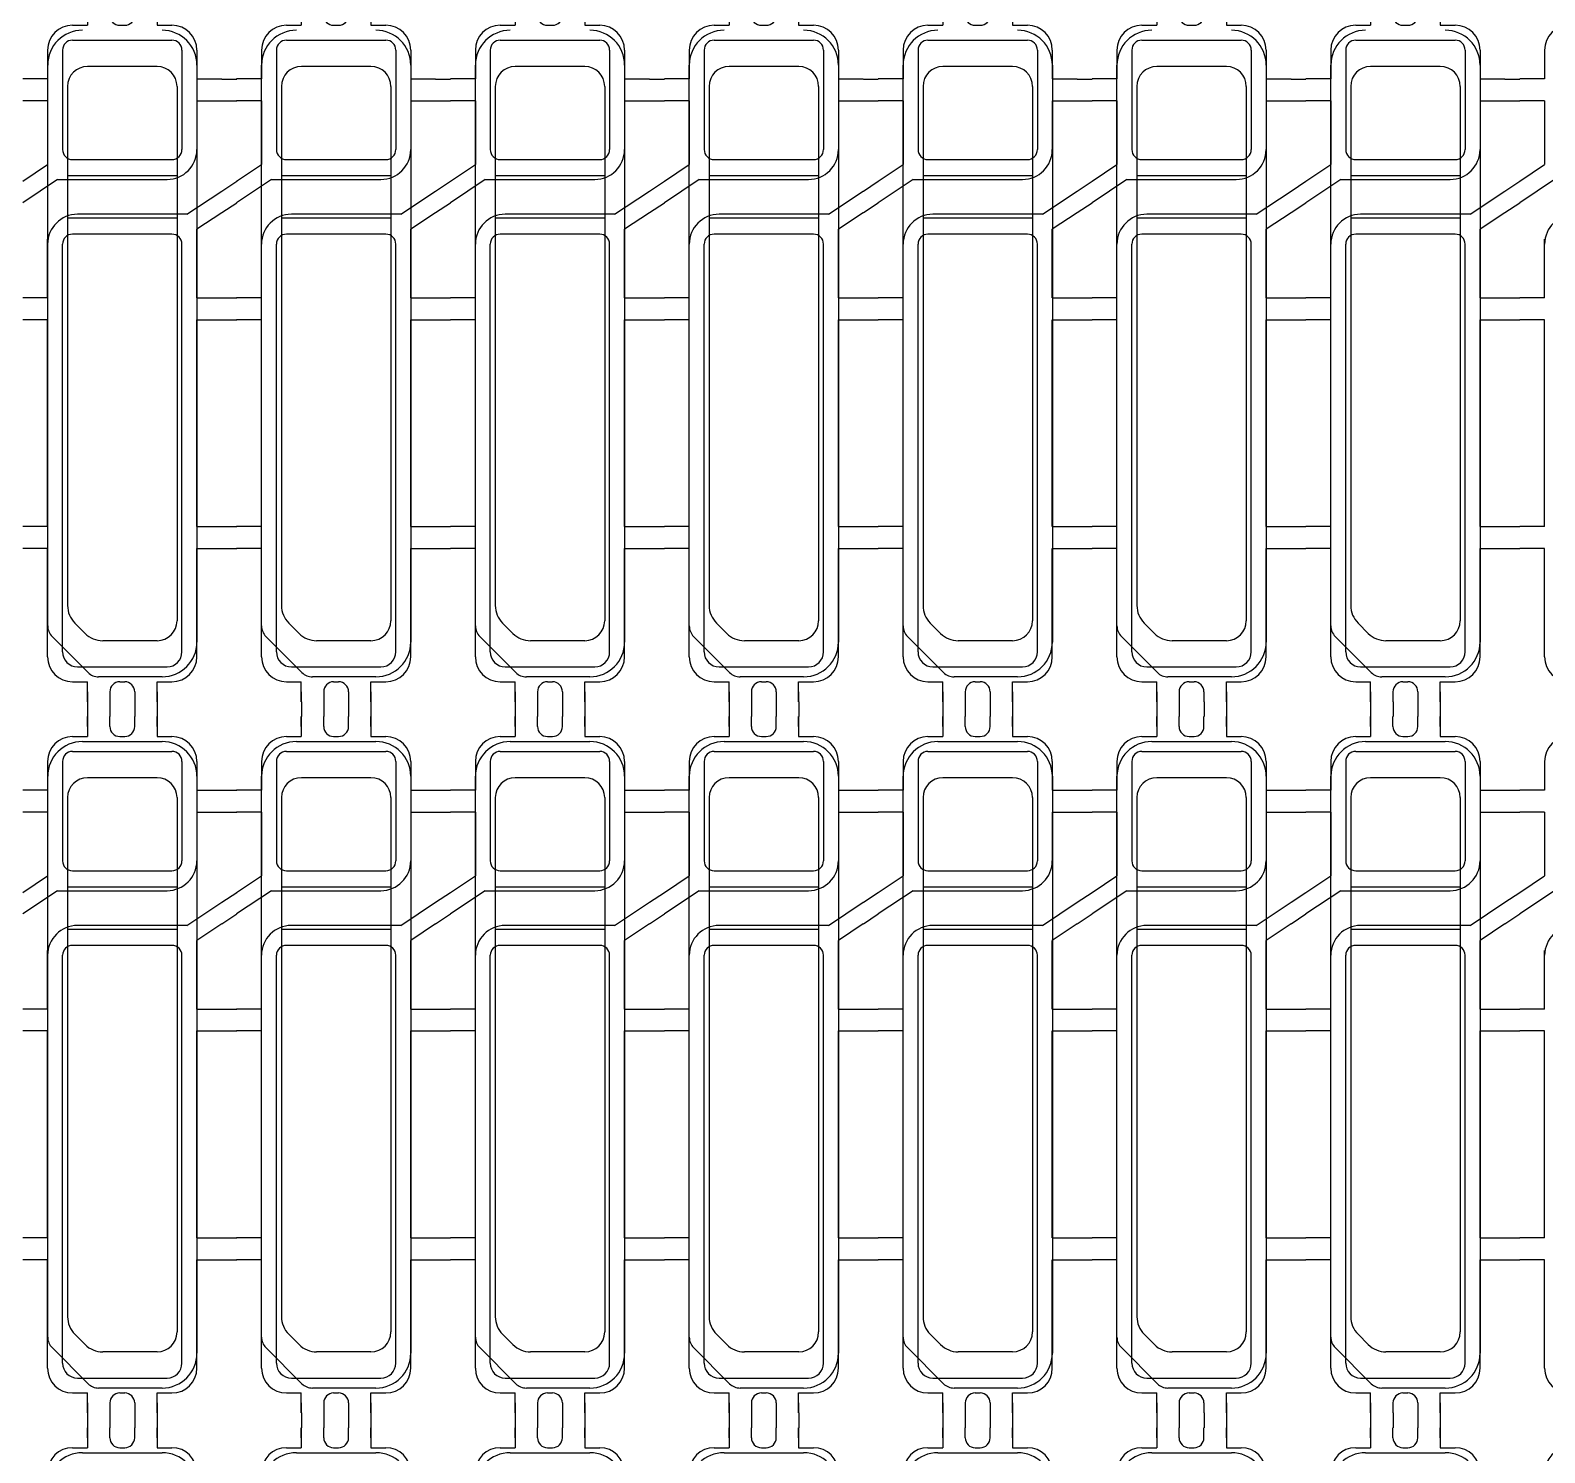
# Model space of a CAD drawing. Header units: millimetres. Extents: x -992 to 1678, y 98 to 1000.
# Drawn here: x -833.36 to -818.14, y 574.62 to 588.92 of the extents above; entities that cross this region are included whole.
import ezdxf

# ---------------------------------------------------------------- set-up
doc = ezdxf.new("R2010")
doc.units = ezdxf.units.MM
for name, color, linetype in [('1', 3, 'Continuous'), ('b etching', 1, 'Continuous'), ('PPA', 2, 'Continuous')]:
    doc.layers.add(name, color=color, linetype=linetype)

# ---------------------------------------------------------------- blocks, each defined once
blk = doc.blocks.new('e1')
at = {"layer": '1'}
for p, q in [((-947.058, 906.581), (-947.058, 906.481)), ((-947.058, 906.481), (-947.058, 906.581)), ((-947.058, 906.581), (-947.058, 906.381)), ((-946.358, 906.581), (-946.358, 906.481)), ((-946.358, 906.481), (-946.358, 906.581)), ((-946.358, 906.581), (-946.358, 906.381)), ((-946.358, 906.381), (-946.208, 906.381)), ((-947.458, 906.131), (-947.458, 905.841)), ((-945.958, 906.131), (-945.958, 905.841)), ((-947.458, 905.841), (-947.708, 905.841)), ((-945.958, 905.841), (-945.708, 905.841)), ((-947.458, 905.621), (-947.708, 905.621)), ((-947.458, 905.621), (-947.458, 904.981)), ((-945.958, 905.621), (-945.958, 905.131)), ((-945.958, 905.621), (-945.708, 905.621)), ((-947.358, 904.831), (-946.258, 904.831)), ((-946.058, 904.481), (-947.158, 904.481)), ((-947.458, 903.641), (-947.458, 904.231)), ((-945.958, 903.641), (-945.958, 904.331)), ((-947.458, 903.641), (-947.708, 903.641)), ((-945.958, 903.641), (-945.708, 903.641)), ((-947.458, 903.421), (-947.708, 903.421)), ((-947.458, 901.341), (-947.458, 903.421)), ((-945.958, 901.341), (-945.958, 903.421)), ((-945.958, 903.421), (-945.708, 903.421)), ((-947.458, 901.341), (-947.708, 901.341)), ((-945.958, 901.341), (-945.708, 901.341)), ((-947.458, 901.121), (-947.708, 901.121)), ((-947.458, 900.031), (-947.458, 901.121)), ((-945.958, 900.031), (-945.958, 901.121)), ((-945.958, 901.121), (-945.708, 901.121)), ((-947.058, 899.581), (-947.058, 899.781)), ((-947.058, 899.581), (-947.058, 899.681)), ((-947.058, 899.681), (-947.058, 899.581)), ((-946.358, 899.781), (-946.208, 899.781)), ((-946.358, 899.581), (-946.358, 899.781)), ((-946.358, 899.581), (-946.358, 899.681)), ((-946.358, 899.681), (-946.358, 899.581))]:
    blk.add_line(p, q, dxfattribs=at)
at = {"layer": '1', "linetype": 'ByBlock'}
for p, q in [((-946.833, 906.481), (-946.833, 906.581)), ((-946.583, 906.481), (-946.583, 906.581)), ((-947.208, 906.381), (-947.058, 906.381)), ((-946.733, 906.381), (-946.683, 906.381)), ((-947.708, 904.814), (-947.458, 904.981)), ((-947.358, 904.831), (-947.708, 904.597)), ((-946.058, 904.481), (-945.708, 904.714)), ((-945.708, 904.497), (-945.958, 904.331)), ((-947.208, 899.781), (-947.058, 899.781)), ((-946.833, 899.681), (-946.833, 899.581)), ((-946.733, 899.781), (-946.683, 899.781)), ((-946.583, 899.681), (-946.583, 899.581))]:
    blk.add_line(p, q, dxfattribs=at)
at = {"layer": '1'}
for centre, radius, start, end in [((-947.208, 906.131), 0.25, 90, 180), ((-946.208, 906.131), 0.25, 0, 90), ((-946.258, 905.131), 0.3, 270, 0), ((-947.158, 904.181), 0.3, 90, 180), ((-947.208, 900.031), 0.25, 180, 270), ((-946.208, 900.031), 0.25, 270, 0)]:
    blk.add_arc(centre, radius, start, end, dxfattribs=at)
at = {"layer": '1', "linetype": 'ByBlock'}
for centre, start, end in [((-946.733, 906.481), 180, 270), ((-946.683, 906.481), 270, 0), ((-946.733, 899.681), 90, 180), ((-946.683, 899.681), 0, 90)]:
    blk.add_arc(centre, 0.1, start, end, dxfattribs=at)
blk = doc.blocks.new('e2')
at = {"layer": 'b etching', "linetype": 'ByBlock'}
for p, q in [((-947.208, 906.231), (-946.208, 906.231)), ((-947.308, 906.131), (-947.308, 905.131)), ((-946.108, 906.131), (-946.108, 905.131)), ((-947.208, 905.031), (-946.208, 905.031)), ((-946.208, 904.281), (-947.208, 904.281)), ((-947.308, 900.081), (-947.308, 904.181)), ((-946.108, 900.081), (-946.108, 904.181)), ((-947.158, 899.931), (-946.258, 899.931))]:
    blk.add_line(p, q, dxfattribs=at)
for centre, radius, start, end in [((-947.208, 906.131), 0.1, 90, 180), ((-946.208, 906.131), 0.1, 360, 90), ((-947.208, 905.131), 0.1, 180, 270), ((-946.208, 905.131), 0.1, 270, 360), ((-947.208, 904.181), 0.1, 90, 180), ((-946.208, 904.181), 0.1, 0, 90), ((-947.158, 900.081), 0.15, 180, 270), ((-946.258, 900.081), 0.15, 270, 0)]:
    blk.add_arc(centre, radius, start, end, dxfattribs=at)

msp = doc.modelspace()

# ---------------------------------------------------------------- linework, layer by layer
at = {"layer": '1', "linetype": 'ByBlock'}
for p, q in [((-831.43553085, 588.43062093), (-831.28553085, 588.43062093)), ((-829.28553085, 588.43062093), (-829.13553085, 588.43062093)), ((-827.13553085, 588.43062093), (-826.98553085, 588.43062093)), ((-824.98553085, 588.43062093), (-824.83553085, 588.43062093)), ((-822.83553085, 588.43062093), (-822.68553085, 588.43062093)), ((-820.68553085, 588.43062093), (-820.53553085, 588.43062093)), ((-818.53553085, 588.43062093), (-818.38553085, 588.43062093)), ((-831.43553085, 588.21062093), (-831.28553085, 588.21062093)), ((-829.28553085, 588.21062093), (-829.13553085, 588.21062093)), ((-827.13553085, 588.21062093), (-826.98553085, 588.21062093)), ((-824.98553085, 588.21062093), (-824.83553085, 588.21062093)), ((-822.83553085, 588.21062093), (-822.68553085, 588.21062093)), ((-820.68553085, 588.21062093), (-820.53553085, 588.21062093)), ((-818.53553085, 588.21062093), (-818.38553085, 588.21062093)), ((-831.43553085, 587.30395426), (-831.28553085, 587.40395426)), ((-829.28553085, 587.30395426), (-829.13553085, 587.40395426)), ((-827.13553085, 587.30395426), (-826.98553085, 587.40395426)), ((-824.98553085, 587.30395426), (-824.83553085, 587.40395426)), ((-822.83553085, 587.30395426), (-822.68553085, 587.40395426)), ((-820.68553085, 587.30395426), (-820.53553085, 587.40395426)), ((-818.53553085, 587.30395426), (-818.38553085, 587.40395426)), ((-831.43553085, 587.08728759), (-831.28553085, 587.18728759)), ((-829.28553085, 587.08728759), (-829.13553085, 587.18728759)), ((-827.13553085, 587.08728759), (-826.98553085, 587.18728759)), ((-824.98553085, 587.08728759), (-824.83553085, 587.18728759)), ((-822.83553085, 587.08728759), (-822.68553085, 587.18728759)), ((-820.68553085, 587.08728759), (-820.53553085, 587.18728759)), ((-818.53553085, 587.08728759), (-818.38553085, 587.18728759)), ((-831.43553085, 586.23062093), (-831.28553085, 586.23062093)), ((-829.28553085, 586.23062093), (-829.13553085, 586.23062093)), ((-827.13553085, 586.23062093), (-826.98553085, 586.23062093)), ((-824.98553085, 586.23062093), (-824.83553085, 586.23062093)), ((-822.83553085, 586.23062093), (-822.68553085, 586.23062093)), ((-820.68553085, 586.23062093), (-820.53553085, 586.23062093)), ((-818.53553085, 586.23062093), (-818.38553085, 586.23062093)), ((-831.43553085, 586.01062093), (-831.28553085, 586.01062093)), ((-829.28553085, 586.01062093), (-829.13553085, 586.01062093)), ((-827.13553085, 586.01062093), (-826.98553085, 586.01062093)), ((-824.98553085, 586.01062093), (-824.83553085, 586.01062093)), ((-822.83553085, 586.01062093), (-822.68553085, 586.01062093)), ((-820.68553085, 586.01062093), (-820.53553085, 586.01062093)), ((-818.53553085, 586.01062093), (-818.38553085, 586.01062093)), ((-831.43553085, 583.93062093), (-831.28553085, 583.93062093)), ((-829.28553085, 583.93062093), (-829.13553085, 583.93062093)), ((-827.13553085, 583.93062093), (-826.98553085, 583.93062093)), ((-824.98553085, 583.93062093), (-824.83553085, 583.93062093)), ((-822.83553085, 583.93062093), (-822.68553085, 583.93062093)), ((-820.68553085, 583.93062093), (-820.53553085, 583.93062093)), ((-818.53553085, 583.93062093), (-818.38553085, 583.93062093)), ((-831.43553085, 583.71062093), (-831.28553085, 583.71062093)), ((-829.28553085, 583.71062093), (-829.13553085, 583.71062093)), ((-827.13553085, 583.71062093), (-826.98553085, 583.71062093)), ((-824.98553085, 583.71062093), (-824.83553085, 583.71062093)), ((-822.83553085, 583.71062093), (-822.68553085, 583.71062093)), ((-820.68553085, 583.71062093), (-820.53553085, 583.71062093)), ((-818.53553085, 583.71062093), (-818.38553085, 583.71062093)), ((-832.78553085, 582.17062093), (-832.78553085, 582.02062093)), ((-832.56053085, 582.17062093), (-832.56053085, 582.02062093)), ((-832.31053085, 582.17062093), (-832.31053085, 582.02062093)), ((-832.08553085, 582.17062093), (-832.08553085, 582.02062093)), ((-830.63553085, 582.17062093), (-830.63553085, 582.02062093)), ((-830.41053085, 582.17062093), (-830.41053085, 582.02062093)), ((-830.16053085, 582.17062093), (-830.16053085, 582.02062093)), ((-829.93553085, 582.17062093), (-829.93553085, 582.02062093)), ((-828.48553085, 582.17062093), (-828.48553085, 582.02062093)), ((-828.26053085, 582.17062093), (-828.26053085, 582.02062093)), ((-828.01053085, 582.17062093), (-828.01053085, 582.02062093)), ((-827.78553085, 582.17062093), (-827.78553085, 582.02062093)), ((-826.33553085, 582.17062093), (-826.33553085, 582.02062093)), ((-826.11053085, 582.17062093), (-826.11053085, 582.02062093)), ((-825.86053085, 582.17062093), (-825.86053085, 582.02062093)), ((-825.63553085, 582.17062093), (-825.63553085, 582.02062093)), ((-824.18553085, 582.17062093), (-824.18553085, 582.02062093)), ((-823.96053085, 582.17062093), (-823.96053085, 582.02062093)), ((-823.71053085, 582.17062093), (-823.71053085, 582.02062093)), ((-823.48553085, 582.17062093), (-823.48553085, 582.02062093)), ((-822.03553085, 582.17062093), (-822.03553085, 582.02062093)), ((-821.81053085, 582.17062093), (-821.81053085, 582.02062093)), ((-821.56053085, 582.17062093), (-821.56053085, 582.02062093)), ((-821.33553085, 582.17062093), (-821.33553085, 582.02062093)), ((-819.88553085, 582.17062093), (-819.88553085, 582.02062093)), ((-819.66053085, 582.17062093), (-819.66053085, 582.02062093)), ((-819.41053085, 582.17062093), (-819.41053085, 582.02062093)), ((-819.18553085, 582.17062093), (-819.18553085, 582.02062093)), ((-831.43553085, 581.28062093), (-831.28553085, 581.28062093)), ((-829.28553085, 581.28062093), (-829.13553085, 581.28062093)), ((-827.13553085, 581.28062093), (-826.98553085, 581.28062093)), ((-824.98553085, 581.28062093), (-824.83553085, 581.28062093)), ((-822.83553085, 581.28062093), (-822.68553085, 581.28062093)), ((-820.68553085, 581.28062093), (-820.53553085, 581.28062093)), ((-818.53553085, 581.28062093), (-818.38553085, 581.28062093)), ((-831.43553085, 581.06062093), (-831.28553085, 581.06062093)), ((-829.28553085, 581.06062093), (-829.13553085, 581.06062093)), ((-827.13553085, 581.06062093), (-826.98553085, 581.06062093)), ((-824.98553085, 581.06062093), (-824.83553085, 581.06062093)), ((-822.83553085, 581.06062093), (-822.68553085, 581.06062093)), ((-820.68553085, 581.06062093), (-820.53553085, 581.06062093)), ((-818.53553085, 581.06062093), (-818.38553085, 581.06062093)), ((-831.43553085, 580.15395426), (-831.28553085, 580.25395426)), ((-829.28553085, 580.15395426), (-829.13553085, 580.25395426)), ((-827.13553085, 580.15395426), (-826.98553085, 580.25395426)), ((-824.98553085, 580.15395426), (-824.83553085, 580.25395426)), ((-822.83553085, 580.15395426), (-822.68553085, 580.25395426)), ((-820.68553085, 580.15395426), (-820.53553085, 580.25395426)), ((-818.53553085, 580.15395426), (-818.38553085, 580.25395426)), ((-831.43553085, 579.93728759), (-831.28553085, 580.03728759)), ((-829.28553085, 579.93728759), (-829.13553085, 580.03728759)), ((-827.13553085, 579.93728759), (-826.98553085, 580.03728759)), ((-824.98553085, 579.93728759), (-824.83553085, 580.03728759)), ((-822.83553085, 579.93728759), (-822.68553085, 580.03728759)), ((-820.68553085, 579.93728759), (-820.53553085, 580.03728759)), ((-818.53553085, 579.93728759), (-818.38553085, 580.03728759)), ((-831.43553085, 579.08062093), (-831.28553085, 579.08062093)), ((-829.28553085, 579.08062093), (-829.13553085, 579.08062093)), ((-827.13553085, 579.08062093), (-826.98553085, 579.08062093)), ((-824.98553085, 579.08062093), (-824.83553085, 579.08062093)), ((-822.83553085, 579.08062093), (-822.68553085, 579.08062093)), ((-820.68553085, 579.08062093), (-820.53553085, 579.08062093)), ((-818.53553085, 579.08062093), (-818.38553085, 579.08062093)), ((-831.43553085, 578.86062093), (-831.28553085, 578.86062093)), ((-829.28553085, 578.86062093), (-829.13553085, 578.86062093)), ((-827.13553085, 578.86062093), (-826.98553085, 578.86062093)), ((-824.98553085, 578.86062093), (-824.83553085, 578.86062093)), ((-822.83553085, 578.86062093), (-822.68553085, 578.86062093)), ((-820.68553085, 578.86062093), (-820.53553085, 578.86062093)), ((-818.53553085, 578.86062093), (-818.38553085, 578.86062093)), ((-831.43553085, 576.78062093), (-831.28553085, 576.78062093)), ((-829.28553085, 576.78062093), (-829.13553085, 576.78062093)), ((-827.13553085, 576.78062093), (-826.98553085, 576.78062093)), ((-824.98553085, 576.78062093), (-824.83553085, 576.78062093)), ((-822.83553085, 576.78062093), (-822.68553085, 576.78062093)), ((-820.68553085, 576.78062093), (-820.53553085, 576.78062093)), ((-818.53553085, 576.78062093), (-818.38553085, 576.78062093)), ((-831.43553085, 576.56062093), (-831.28553085, 576.56062093)), ((-829.28553085, 576.56062093), (-829.13553085, 576.56062093)), ((-827.13553085, 576.56062093), (-826.98553085, 576.56062093)), ((-824.98553085, 576.56062093), (-824.83553085, 576.56062093)), ((-822.83553085, 576.56062093), (-822.68553085, 576.56062093)), ((-820.68553085, 576.56062093), (-820.53553085, 576.56062093)), ((-818.53553085, 576.56062093), (-818.38553085, 576.56062093)), ((-832.78553085, 575.02062093), (-832.78553085, 574.87062093)), ((-832.56053085, 575.02062093), (-832.56053085, 574.87062093)), ((-832.31053085, 575.02062093), (-832.31053085, 574.87062093)), ((-832.08553085, 575.02062093), (-832.08553085, 574.87062093)), ((-830.63553085, 575.02062093), (-830.63553085, 574.87062093)), ((-830.41053085, 575.02062093), (-830.41053085, 574.87062093)), ((-830.16053085, 575.02062093), (-830.16053085, 574.87062093)), ((-829.93553085, 575.02062093), (-829.93553085, 574.87062093)), ((-828.48553085, 575.02062093), (-828.48553085, 574.87062093)), ((-828.26053085, 575.02062093), (-828.26053085, 574.87062093)), ((-828.01053085, 575.02062093), (-828.01053085, 574.87062093)), ((-827.78553085, 575.02062093), (-827.78553085, 574.87062093)), ((-826.33553085, 575.02062093), (-826.33553085, 574.87062093)), ((-826.11053085, 575.02062093), (-826.11053085, 574.87062093)), ((-825.86053085, 575.02062093), (-825.86053085, 574.87062093)), ((-825.63553085, 575.02062093), (-825.63553085, 574.87062093)), ((-824.18553085, 575.02062093), (-824.18553085, 574.87062093)), ((-823.96053085, 575.02062093), (-823.96053085, 574.87062093)), ((-823.71053085, 575.02062093), (-823.71053085, 574.87062093)), ((-823.48553085, 575.02062093), (-823.48553085, 574.87062093)), ((-822.03553085, 575.02062093), (-822.03553085, 574.87062093)), ((-821.81053085, 575.02062093), (-821.81053085, 574.87062093)), ((-821.56053085, 575.02062093), (-821.56053085, 574.87062093)), ((-821.33553085, 575.02062093), (-821.33553085, 574.87062093)), ((-819.88553085, 575.02062093), (-819.88553085, 574.87062093)), ((-819.66053085, 575.02062093), (-819.66053085, 574.87062093)), ((-819.41053085, 575.02062093), (-819.41053085, 574.87062093)), ((-819.18553085, 575.02062093), (-819.18553085, 574.87062093))]:
    msp.add_line(p, q, dxfattribs=at)
at = {"layer": 'PPA', "linetype": 'ByBlock'}
for p, q in [((-833.18553085, 582.93275296), (-833.18553085, 588.57062093)), ((-832.08553085, 588.55698456), (-832.78553085, 588.55698456)), ((-831.68553085, 588.57062093), (-831.68553085, 582.77062093)), ((-831.03553085, 582.93275296), (-831.03553085, 588.57062093)), ((-829.93553085, 588.55698456), (-830.63553085, 588.55698456)), ((-829.53553085, 588.57062093), (-829.53553085, 582.77062093)), ((-828.88553085, 582.93275296), (-828.88553085, 588.57062093)), ((-827.78553085, 588.55698456), (-828.48553085, 588.55698456)), ((-827.38553085, 588.57062093), (-827.38553085, 582.77062093)), ((-826.73553085, 582.93275296), (-826.73553085, 588.57062093)), ((-825.63553085, 588.55698456), (-826.33553085, 588.55698456)), ((-825.23553085, 588.57062093), (-825.23553085, 582.77062093)), ((-824.58553085, 582.93275296), (-824.58553085, 588.57062093)), ((-823.48553085, 588.55698456), (-824.18553085, 588.55698456)), ((-823.08553085, 588.57062093), (-823.08553085, 582.77062093)), ((-822.43553085, 582.93275296), (-822.43553085, 588.57062093)), ((-821.33553085, 588.55698456), (-822.03553085, 588.55698456)), ((-820.93553085, 588.57062093), (-820.93553085, 582.77062093)), ((-820.28553085, 582.93275296), (-820.28553085, 588.57062093)), ((-819.18553085, 588.55698456), (-819.88553085, 588.55698456)), ((-818.78553085, 588.57062093), (-818.78553085, 582.77062093)), ((-832.98553085, 588.35698456), (-832.98553085, 583.13781068)), ((-831.88553085, 588.35698456), (-831.88553085, 582.98425729)), ((-830.83553085, 588.35698456), (-830.83553085, 583.13781068)), ((-829.73553085, 588.35698456), (-829.73553085, 582.98425729)), ((-828.68553085, 588.35698456), (-828.68553085, 583.13781068)), ((-827.58553085, 588.35698456), (-827.58553085, 582.98425729)), ((-826.53553085, 588.35698456), (-826.53553085, 583.13781068)), ((-825.43553085, 588.35698456), (-825.43553085, 582.98425729)), ((-824.38553085, 588.35698456), (-824.38553085, 583.13781068)), ((-823.28553085, 588.35698456), (-823.28553085, 582.98425729)), ((-822.23553085, 588.35698456), (-822.23553085, 583.13781068)), ((-821.13553085, 588.35698456), (-821.13553085, 582.98425729)), ((-820.08553085, 588.35698456), (-820.08553085, 583.13781068)), ((-818.98553085, 588.35698456), (-818.98553085, 582.98425729)), ((-832.98553085, 587.46062093), (-831.88553085, 587.46062093)), ((-830.83553085, 587.46062093), (-829.73553085, 587.46062093)), ((-828.68553085, 587.46062093), (-827.58553085, 587.46062093)), ((-826.53553085, 587.46062093), (-825.43553085, 587.46062093)), ((-824.38553085, 587.46062093), (-823.28553085, 587.46062093)), ((-822.23553085, 587.46062093), (-821.13553085, 587.46062093)), ((-820.08553085, 587.46062093), (-818.98553085, 587.46062093)), ((-831.88553085, 587.03062093), (-832.98553085, 587.03062093)), ((-829.73553085, 587.03062093), (-830.83553085, 587.03062093)), ((-827.58553085, 587.03062093), (-828.68553085, 587.03062093)), ((-825.43553085, 587.03062093), (-826.53553085, 587.03062093)), ((-823.28553085, 587.03062093), (-824.38553085, 587.03062093)), ((-821.13553085, 587.03062093), (-822.23553085, 587.03062093)), ((-818.98553085, 587.03062093), (-820.08553085, 587.03062093)), ((-833.14159687, 582.82668695), (-832.77946483, 582.46455491)), ((-832.91230754, 582.96103399), (-832.80875415, 582.8574806)), ((-830.99159687, 582.82668695), (-830.62946483, 582.46455491)), ((-830.76230754, 582.96103399), (-830.65875415, 582.8574806)), ((-828.84159687, 582.82668695), (-828.47946483, 582.46455491)), ((-828.61230754, 582.96103399), (-828.50875415, 582.8574806)), ((-826.69159687, 582.82668695), (-826.32946483, 582.46455491)), ((-826.46230754, 582.96103399), (-826.35875415, 582.8574806)), ((-824.54159687, 582.82668695), (-824.17946483, 582.46455491)), ((-824.31230754, 582.96103399), (-824.20875415, 582.8574806)), ((-822.39159687, 582.82668695), (-822.02946483, 582.46455491)), ((-822.16230754, 582.96103399), (-822.05875415, 582.8574806)), ((-820.24159687, 582.82668695), (-819.87946483, 582.46455491)), ((-820.01230754, 582.96103399), (-819.90875415, 582.8574806)), ((-832.08553085, 582.78425729), (-832.63197746, 582.78425729)), ((-829.93553085, 582.78425729), (-830.48197746, 582.78425729)), ((-827.78553085, 582.78425729), (-828.33197746, 582.78425729)), ((-825.63553085, 582.78425729), (-826.18197746, 582.78425729)), ((-823.48553085, 582.78425729), (-824.03197746, 582.78425729)), ((-821.33553085, 582.78425729), (-821.88197746, 582.78425729)), ((-819.18553085, 582.78425729), (-819.73197746, 582.78425729)), ((-832.03553085, 582.42062093), (-832.67339881, 582.42062093)), ((-829.88553085, 582.42062093), (-830.52339881, 582.42062093)), ((-827.73553085, 582.42062093), (-828.37339881, 582.42062093)), ((-825.58553085, 582.42062093), (-826.22339881, 582.42062093)), ((-823.43553085, 582.42062093), (-824.07339881, 582.42062093)), ((-821.28553085, 582.42062093), (-821.92339881, 582.42062093)), ((-819.13553085, 582.42062093), (-819.77339881, 582.42062093)), ((-832.83553085, 581.77062093), (-832.03553085, 581.77062093)), ((-830.68553085, 581.77062093), (-829.88553085, 581.77062093)), ((-828.53553085, 581.77062093), (-827.73553085, 581.77062093)), ((-826.38553085, 581.77062093), (-825.58553085, 581.77062093)), ((-824.23553085, 581.77062093), (-823.43553085, 581.77062093)), ((-822.08553085, 581.77062093), (-821.28553085, 581.77062093)), ((-819.93553085, 581.77062093), (-819.13553085, 581.77062093)), ((-833.18553085, 575.78275296), (-833.18553085, 581.42062093)), ((-832.08553085, 581.40698456), (-832.78553085, 581.40698456)), ((-831.68553085, 581.42062093), (-831.68553085, 575.62062093)), ((-831.03553085, 575.78275296), (-831.03553085, 581.42062093)), ((-829.93553085, 581.40698456), (-830.63553085, 581.40698456)), ((-829.53553085, 581.42062093), (-829.53553085, 575.62062093)), ((-828.88553085, 575.78275296), (-828.88553085, 581.42062093)), ((-827.78553085, 581.40698456), (-828.48553085, 581.40698456)), ((-827.38553085, 581.42062093), (-827.38553085, 575.62062093)), ((-826.73553085, 575.78275296), (-826.73553085, 581.42062093)), ((-825.63553085, 581.40698456), (-826.33553085, 581.40698456)), ((-825.23553085, 581.42062093), (-825.23553085, 575.62062093)), ((-824.58553085, 575.78275296), (-824.58553085, 581.42062093)), ((-823.48553085, 581.40698456), (-824.18553085, 581.40698456)), ((-823.08553085, 581.42062093), (-823.08553085, 575.62062093)), ((-822.43553085, 575.78275296), (-822.43553085, 581.42062093)), ((-821.33553085, 581.40698456), (-822.03553085, 581.40698456)), ((-820.93553085, 581.42062093), (-820.93553085, 575.62062093)), ((-820.28553085, 575.78275296), (-820.28553085, 581.42062093)), ((-819.18553085, 581.40698456), (-819.88553085, 581.40698456)), ((-818.78553085, 581.42062093), (-818.78553085, 575.62062093)), ((-832.98553085, 581.20698456), (-832.98553085, 575.98781068)), ((-831.88553085, 581.20698456), (-831.88553085, 575.83425729)), ((-830.83553085, 581.20698456), (-830.83553085, 575.98781068)), ((-829.73553085, 581.20698456), (-829.73553085, 575.83425729)), ((-828.68553085, 581.20698456), (-828.68553085, 575.98781068)), ((-827.58553085, 581.20698456), (-827.58553085, 575.83425729)), ((-826.53553085, 581.20698456), (-826.53553085, 575.98781068)), ((-825.43553085, 581.20698456), (-825.43553085, 575.83425729)), ((-824.38553085, 581.20698456), (-824.38553085, 575.98781068)), ((-823.28553085, 581.20698456), (-823.28553085, 575.83425729)), ((-822.23553085, 581.20698456), (-822.23553085, 575.98781068)), ((-821.13553085, 581.20698456), (-821.13553085, 575.83425729)), ((-820.08553085, 581.20698456), (-820.08553085, 575.98781068)), ((-818.98553085, 581.20698456), (-818.98553085, 575.83425729)), ((-832.98553085, 580.31062093), (-831.88553085, 580.31062093)), ((-830.83553085, 580.31062093), (-829.73553085, 580.31062093)), ((-828.68553085, 580.31062093), (-827.58553085, 580.31062093)), ((-826.53553085, 580.31062093), (-825.43553085, 580.31062093)), ((-824.38553085, 580.31062093), (-823.28553085, 580.31062093)), ((-822.23553085, 580.31062093), (-821.13553085, 580.31062093)), ((-820.08553085, 580.31062093), (-818.98553085, 580.31062093)), ((-831.88553085, 579.88062093), (-832.98553085, 579.88062093)), ((-829.73553085, 579.88062093), (-830.83553085, 579.88062093)), ((-827.58553085, 579.88062093), (-828.68553085, 579.88062093)), ((-825.43553085, 579.88062093), (-826.53553085, 579.88062093)), ((-823.28553085, 579.88062093), (-824.38553085, 579.88062093)), ((-821.13553085, 579.88062093), (-822.23553085, 579.88062093)), ((-818.98553085, 579.88062093), (-820.08553085, 579.88062093)), ((-832.91230754, 575.81103399), (-832.80875415, 575.7074806)), ((-830.76230754, 575.81103399), (-830.65875415, 575.7074806)), ((-828.61230754, 575.81103399), (-828.50875415, 575.7074806)), ((-826.46230754, 575.81103399), (-826.35875415, 575.7074806)), ((-824.31230754, 575.81103399), (-824.20875415, 575.7074806)), ((-822.16230754, 575.81103399), (-822.05875415, 575.7074806)), ((-820.01230754, 575.81103399), (-819.90875415, 575.7074806)), ((-833.14159687, 575.67668695), (-832.77946483, 575.31455491)), ((-830.99159687, 575.67668695), (-830.62946483, 575.31455491)), ((-828.84159687, 575.67668695), (-828.47946483, 575.31455491)), ((-826.69159687, 575.67668695), (-826.32946483, 575.31455491)), ((-824.54159687, 575.67668695), (-824.17946483, 575.31455491)), ((-822.39159687, 575.67668695), (-822.02946483, 575.31455491)), ((-820.24159687, 575.67668695), (-819.87946483, 575.31455491)), ((-832.08553085, 575.63425729), (-832.63197746, 575.63425729)), ((-829.93553085, 575.63425729), (-830.48197746, 575.63425729)), ((-827.78553085, 575.63425729), (-828.33197746, 575.63425729)), ((-825.63553085, 575.63425729), (-826.18197746, 575.63425729)), ((-823.48553085, 575.63425729), (-824.03197746, 575.63425729)), ((-821.33553085, 575.63425729), (-821.88197746, 575.63425729)), ((-819.18553085, 575.63425729), (-819.73197746, 575.63425729)), ((-832.03553085, 575.27062093), (-832.67339881, 575.27062093)), ((-829.88553085, 575.27062093), (-830.52339881, 575.27062093)), ((-827.73553085, 575.27062093), (-828.37339881, 575.27062093)), ((-825.58553085, 575.27062093), (-826.22339881, 575.27062093)), ((-823.43553085, 575.27062093), (-824.07339881, 575.27062093)), ((-821.28553085, 575.27062093), (-821.92339881, 575.27062093)), ((-819.13553085, 575.27062093), (-819.77339881, 575.27062093)), ((-832.83553085, 574.62062093), (-832.03553085, 574.62062093)), ((-830.68553085, 574.62062093), (-829.88553085, 574.62062093)), ((-828.53553085, 574.62062093), (-827.73553085, 574.62062093)), ((-826.38553085, 574.62062093), (-825.58553085, 574.62062093)), ((-824.23553085, 574.62062093), (-823.43553085, 574.62062093)), ((-822.08553085, 574.62062093), (-821.28553085, 574.62062093)), ((-819.93553085, 574.62062093), (-819.13553085, 574.62062093))]:
    msp.add_line(p, q, dxfattribs=at)
for centre, radius, start, end in [((-832.83553085, 588.57062093), 0.35, 90, 180), ((-832.03553085, 588.57062093), 0.35, 0, 90), ((-830.68553085, 588.57062093), 0.35, 90, 180), ((-829.88553085, 588.57062093), 0.35, 0, 90), ((-828.53553085, 588.57062093), 0.35, 90, 180), ((-827.73553085, 588.57062093), 0.35, 0, 90), ((-826.38553085, 588.57062093), 0.35, 90, 180), ((-825.58553085, 588.57062093), 0.35, 0, 90), ((-824.23553085, 588.57062093), 0.35, 90, 180), ((-823.43553085, 588.57062093), 0.35, 0, 90), ((-822.08553085, 588.57062093), 0.35, 90, 180), ((-821.28553085, 588.57062093), 0.35, 0, 90), ((-819.93553085, 588.57062093), 0.35, 90, 180), ((-819.13553085, 588.57062093), 0.35, 0, 90), ((-832.78553085, 588.35698456), 0.2, 90, 180), ((-832.08553085, 588.35698456), 0.2, 0, 90), ((-830.63553085, 588.35698456), 0.2, 90, 180), ((-829.93553085, 588.35698456), 0.2, 0, 90), ((-828.48553085, 588.35698456), 0.2, 90, 180), ((-827.78553085, 588.35698456), 0.2, 0, 90), ((-826.33553085, 588.35698456), 0.2, 90, 180), ((-825.63553085, 588.35698456), 0.2, 0, 90), ((-824.18553085, 588.35698456), 0.2, 90, 180), ((-823.48553085, 588.35698456), 0.2, 0, 90), ((-822.03553085, 588.35698456), 0.2, 90, 180), ((-821.33553085, 588.35698456), 0.2, 0, 90), ((-819.88553085, 588.35698456), 0.2, 90, 180), ((-819.18553085, 588.35698456), 0.2, 0, 90), ((-832.73553085, 583.13781068), 0.25, 180, 225), ((-830.58553085, 583.13781068), 0.25, 180, 225), ((-828.43553085, 583.13781068), 0.25, 180, 225), ((-826.28553085, 583.13781068), 0.25, 180, 225), ((-824.13553085, 583.13781068), 0.25, 180, 225), ((-821.98553085, 583.13781068), 0.25, 180, 225), ((-819.83553085, 583.13781068), 0.25, 180, 225), ((-832.08553085, 582.98425729), 0.2, 270, 0), ((-829.93553085, 582.98425729), 0.2, 270, 0), ((-827.78553085, 582.98425729), 0.2, 270, 0), ((-825.63553085, 582.98425729), 0.2, 270, 0), ((-823.48553085, 582.98425729), 0.2, 270, 0), ((-821.33553085, 582.98425729), 0.2, 270, 0), ((-819.18553085, 582.98425729), 0.2, 270, 0), ((-833.03553085, 582.93275296), 0.15, 180, 225), ((-832.63197746, 583.03425729), 0.25, 225, 270), ((-830.88553085, 582.93275296), 0.15, 180, 225), ((-830.48197746, 583.03425729), 0.25, 225, 270), ((-828.73553085, 582.93275296), 0.15, 180, 225), ((-828.33197746, 583.03425729), 0.25, 225, 270), ((-826.58553085, 582.93275296), 0.15, 180, 225), ((-826.18197746, 583.03425729), 0.25, 225, 270), ((-824.43553085, 582.93275296), 0.15, 180, 225), ((-824.03197746, 583.03425729), 0.25, 225, 270), ((-822.28553085, 582.93275296), 0.15, 180, 225), ((-821.88197746, 583.03425729), 0.25, 225, 270), ((-820.13553085, 582.93275296), 0.15, 180, 225), ((-819.73197746, 583.03425729), 0.25, 225, 270), ((-832.03553085, 582.77062093), 0.35, 270, 0), ((-829.88553085, 582.77062093), 0.35, 270, 0), ((-827.73553085, 582.77062093), 0.35, 270, 0), ((-825.58553085, 582.77062093), 0.35, 270, 0), ((-823.43553085, 582.77062093), 0.35, 270, 0), ((-821.28553085, 582.77062093), 0.35, 270, 0), ((-819.13553085, 582.77062093), 0.35, 270, 0), ((-832.67339881, 582.57062093), 0.15, 225, 270), ((-830.52339881, 582.57062093), 0.15, 225, 270), ((-828.37339881, 582.57062093), 0.15, 225, 270), ((-826.22339881, 582.57062093), 0.15, 225, 270), ((-824.07339881, 582.57062093), 0.15, 225, 270), ((-821.92339881, 582.57062093), 0.15, 225, 270), ((-819.77339881, 582.57062093), 0.15, 225, 270), ((-832.83553085, 581.42062093), 0.35, 90, 180), ((-832.03553085, 581.42062093), 0.35, 0, 90), ((-830.68553085, 581.42062093), 0.35, 90, 180), ((-829.88553085, 581.42062093), 0.35, 0, 90), ((-828.53553085, 581.42062093), 0.35, 90, 180), ((-827.73553085, 581.42062093), 0.35, 0, 90), ((-826.38553085, 581.42062093), 0.35, 90, 180), ((-825.58553085, 581.42062093), 0.35, 0, 90), ((-824.23553085, 581.42062093), 0.35, 90, 180), ((-823.43553085, 581.42062093), 0.35, 0, 90), ((-822.08553085, 581.42062093), 0.35, 90, 180), ((-821.28553085, 581.42062093), 0.35, 0, 90), ((-819.93553085, 581.42062093), 0.35, 90, 180), ((-819.13553085, 581.42062093), 0.35, 0, 90), ((-832.78553085, 581.20698456), 0.2, 90, 180), ((-832.08553085, 581.20698456), 0.2, 0, 90), ((-830.63553085, 581.20698456), 0.2, 90, 180), ((-829.93553085, 581.20698456), 0.2, 0, 90), ((-828.48553085, 581.20698456), 0.2, 90, 180), ((-827.78553085, 581.20698456), 0.2, 0, 90), ((-826.33553085, 581.20698456), 0.2, 90, 180), ((-825.63553085, 581.20698456), 0.2, 0, 90), ((-824.18553085, 581.20698456), 0.2, 90, 180), ((-823.48553085, 581.20698456), 0.2, 0, 90), ((-822.03553085, 581.20698456), 0.2, 90, 180), ((-821.33553085, 581.20698456), 0.2, 0, 90), ((-819.88553085, 581.20698456), 0.2, 90, 180), ((-819.18553085, 581.20698456), 0.2, 0, 90), ((-832.73553085, 575.98781068), 0.25, 180, 225), ((-830.58553085, 575.98781068), 0.25, 180, 225), ((-828.43553085, 575.98781068), 0.25, 180, 225), ((-826.28553085, 575.98781068), 0.25, 180, 225), ((-824.13553085, 575.98781068), 0.25, 180, 225), ((-821.98553085, 575.98781068), 0.25, 180, 225), ((-819.83553085, 575.98781068), 0.25, 180, 225), ((-832.08553085, 575.83425729), 0.2, 270, 0), ((-829.93553085, 575.83425729), 0.2, 270, 0), ((-827.78553085, 575.83425729), 0.2, 270, 0), ((-825.63553085, 575.83425729), 0.2, 270, 0), ((-823.48553085, 575.83425729), 0.2, 270, 0), ((-821.33553085, 575.83425729), 0.2, 270, 0), ((-819.18553085, 575.83425729), 0.2, 270, 0), ((-833.03553085, 575.78275296), 0.15, 180, 225), ((-832.63197746, 575.88425729), 0.25, 225, 270), ((-830.88553085, 575.78275296), 0.15, 180, 225), ((-830.48197746, 575.88425729), 0.25, 225, 270), ((-828.73553085, 575.78275296), 0.15, 180, 225), ((-828.33197746, 575.88425729), 0.25, 225, 270), ((-826.58553085, 575.78275296), 0.15, 180, 225), ((-826.18197746, 575.88425729), 0.25, 225, 270), ((-824.43553085, 575.78275296), 0.15, 180, 225), ((-824.03197746, 575.88425729), 0.25, 225, 270), ((-822.28553085, 575.78275296), 0.15, 180, 225), ((-821.88197746, 575.88425729), 0.25, 225, 270), ((-820.13553085, 575.78275296), 0.15, 180, 225), ((-819.73197746, 575.88425729), 0.25, 225, 270), ((-832.03553085, 575.62062093), 0.35, 270, 0), ((-829.88553085, 575.62062093), 0.35, 270, 0), ((-827.73553085, 575.62062093), 0.35, 270, 0), ((-825.58553085, 575.62062093), 0.35, 270, 0), ((-823.43553085, 575.62062093), 0.35, 270, 0), ((-821.28553085, 575.62062093), 0.35, 270, 0), ((-819.13553085, 575.62062093), 0.35, 270, 0), ((-832.67339881, 575.42062093), 0.15, 225, 270), ((-830.52339881, 575.42062093), 0.15, 225, 270), ((-828.37339881, 575.42062093), 0.15, 225, 270), ((-826.22339881, 575.42062093), 0.15, 225, 270), ((-824.07339881, 575.42062093), 0.15, 225, 270), ((-821.92339881, 575.42062093), 0.15, 225, 270), ((-819.77339881, 575.42062093), 0.15, 225, 270), ((-832.83553085, 574.27062093), 0.35, 90, 180), ((-832.03553085, 574.27062093), 0.35, 0, 90), ((-830.68553085, 574.27062093), 0.35, 90, 180), ((-829.88553085, 574.27062093), 0.35, 0, 90), ((-828.53553085, 574.27062093), 0.35, 90, 180), ((-827.73553085, 574.27062093), 0.35, 0, 90), ((-826.38553085, 574.27062093), 0.35, 90, 180), ((-825.58553085, 574.27062093), 0.35, 0, 90), ((-824.23553085, 574.27062093), 0.35, 90, 180), ((-823.43553085, 574.27062093), 0.35, 0, 90), ((-822.08553085, 574.27062093), 0.35, 90, 180), ((-821.28553085, 574.27062093), 0.35, 0, 90), ((-819.93553085, 574.27062093), 0.35, 90, 180), ((-819.13553085, 574.27062093), 0.35, 0, 90)]:
    msp.add_arc(centre, radius, start, end, dxfattribs=at)

# ---------------------------------------------------------------- block references
at = {"linetype": 'ByBlock'}
for name, p in [('e1', (114.27201547, -317.41006667)), ('e1', (116.42201547, -317.41006667)), ('e1', (118.57201547, -317.41006667)), ('e1', (120.72201547, -317.41006667)), ('e1', (122.87201547, -317.41006667)), ('e1', (125.02201547, -317.41006667)), ('e1', (127.17201547, -317.41006667)), ('e1', (129.32201547, -317.41006667)), ('e2', (114.27201547, -317.41006667)), ('e2', (116.42201547, -317.41006667)), ('e2', (118.57201547, -317.41006667)), ('e2', (120.72201547, -317.41006667)), ('e2', (122.87201547, -317.41006667)), ('e2', (125.02201547, -317.41006667)), ('e2', (127.17201547, -317.41006667)), ('e1', (114.27201547, -324.56006667)), ('e1', (116.42201547, -324.56006667)), ('e1', (118.57201547, -324.56006667)), ('e1', (120.72201547, -324.56006667)), ('e1', (122.87201547, -324.56006667)), ('e1', (125.02201547, -324.56006667)), ('e1', (127.17201547, -324.56006667)), ('e1', (129.32201547, -324.56006667)), ('e2', (114.27201547, -324.56006667)), ('e2', (116.42201547, -324.56006667)), ('e2', (118.57201547, -324.56006667)), ('e2', (120.72201547, -324.56006667)), ('e2', (122.87201547, -324.56006667)), ('e2', (125.02201547, -324.56006667)), ('e2', (127.17201547, -324.56006667)), ('e1', (114.27201547, -331.71006667)), ('e1', (116.42201547, -331.71006667)), ('e1', (118.57201547, -331.71006667)), ('e1', (120.72201547, -331.71006667)), ('e1', (122.87201547, -331.71006667)), ('e1', (125.02201547, -331.71006667)), ('e1', (127.17201547, -331.71006667)), ('e1', (129.32201547, -331.71006667))]:
    msp.add_blockref(name, p, dxfattribs=at)

doc.saveas('drawing.dxf')
